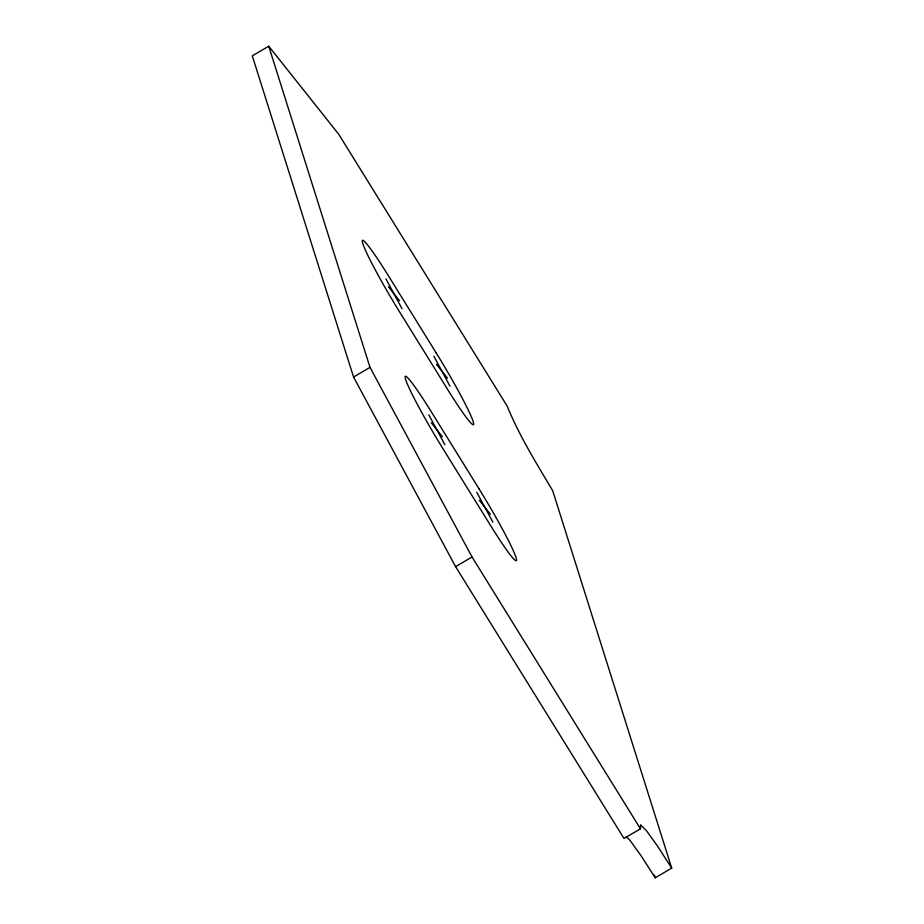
<?xml version="1.0" encoding="UTF-8"?>
<svg xmlns="http://www.w3.org/2000/svg" width="924" height="924" viewBox="0 0 924 924"><rect width="100%" height="100%" fill="white"/><g stroke="black" fill="none" stroke-linecap="round" stroke-linejoin="round"><path stroke-width="1.39" d="M671.702 868.133L552.714 490.771C536.359 463.236 519.311 435.839 507.161 406.11L338.762 134.292L268.745 46.2L252.298 55.867L353.557 377.027L455.59 566.655L624 838.472L640.447 828.805L640.632 824.855L646.638 830.942L657.553 846.141L671.702 868.133L655.255 877.8L641.106 855.797L630.191 840.609L626.195 836.543M353.557 377.027L370.004 367.359L268.745 46.2M455.59 566.655L472.037 556.987L370.004 367.359M388.415 286.81L399.468 300.716M436.428 364.299L447.482 378.193M431.3 422.799L442.353 436.694M479.302 500.288L490.355 514.183M472.037 556.987L640.447 828.805M433.899 356.283L450 386.209M385.897 278.794L401.998 308.72M476.772 492.273L492.885 522.199M428.771 414.784L444.871 444.71M654.388 875.051L655.255 877.8M436.14 352.829L388.138 275.34A62.151 4.539 59.5 0 0 362.739 243.393A62.151 4.539 59.5 0 0 399.757 312.173L447.759 389.662A62.151 4.539 59.5 0 0 473.157 421.61A62.151 4.539 59.5 0 0 436.14 352.829M479.025 488.819L431.011 411.33A62.151 4.539 59.5 0 0 405.613 379.383A62.151 4.539 59.5 0 0 442.631 448.163L490.632 525.652A62.151 4.539 59.5 0 0 516.031 557.599A62.151 4.539 59.5 0 0 479.025 488.819"/></g></svg>
